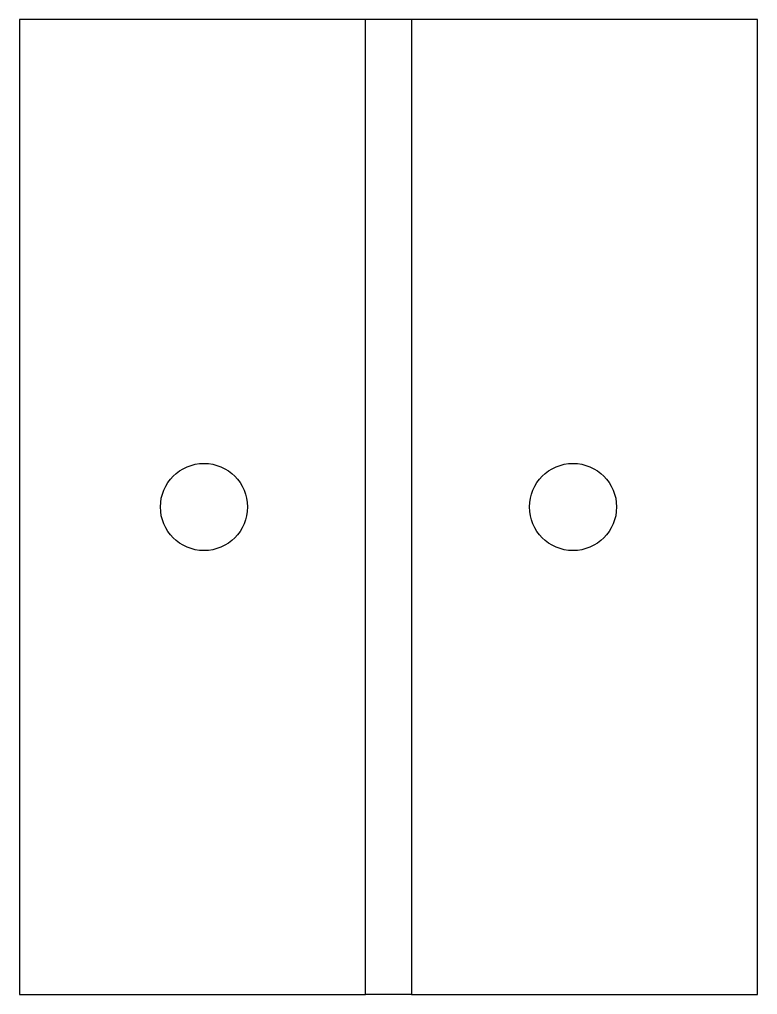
# Model space of a CAD drawing. Header units: inches. Extents: x -4 to 4, y -5.3 to 5.3.
import ezdxf

# ---------------------------------------------------------------- set-up
doc = ezdxf.new("R2010")
doc.units = ezdxf.units.IN
doc.layers.get('0').update_dxf_attribs({"linetype": 'CONTINUOUS'})

msp = doc.modelspace()

# ---------------------------------------------------------------- linework, layer by layer
for p, q in [((0.25, 5.28), (-0.25, 5.28)), ((0.25, -5.28), (-0.25, -5.28))]:
    msp.add_line(p, q)
for points in [[(-0.25, -5.28), (-0.25, 5.28), (-4, 5.28), (-4, -5.28)], [(0.25, 5.28), (0.25, -5.28), (4, -5.28), (4, 5.28)]]:
    msp.add_lwpolyline(points, close=True)
for centre in [(-2, 0), (2, 0)]:
    msp.add_circle(centre, 0.472)

doc.saveas('drawing.dxf')
